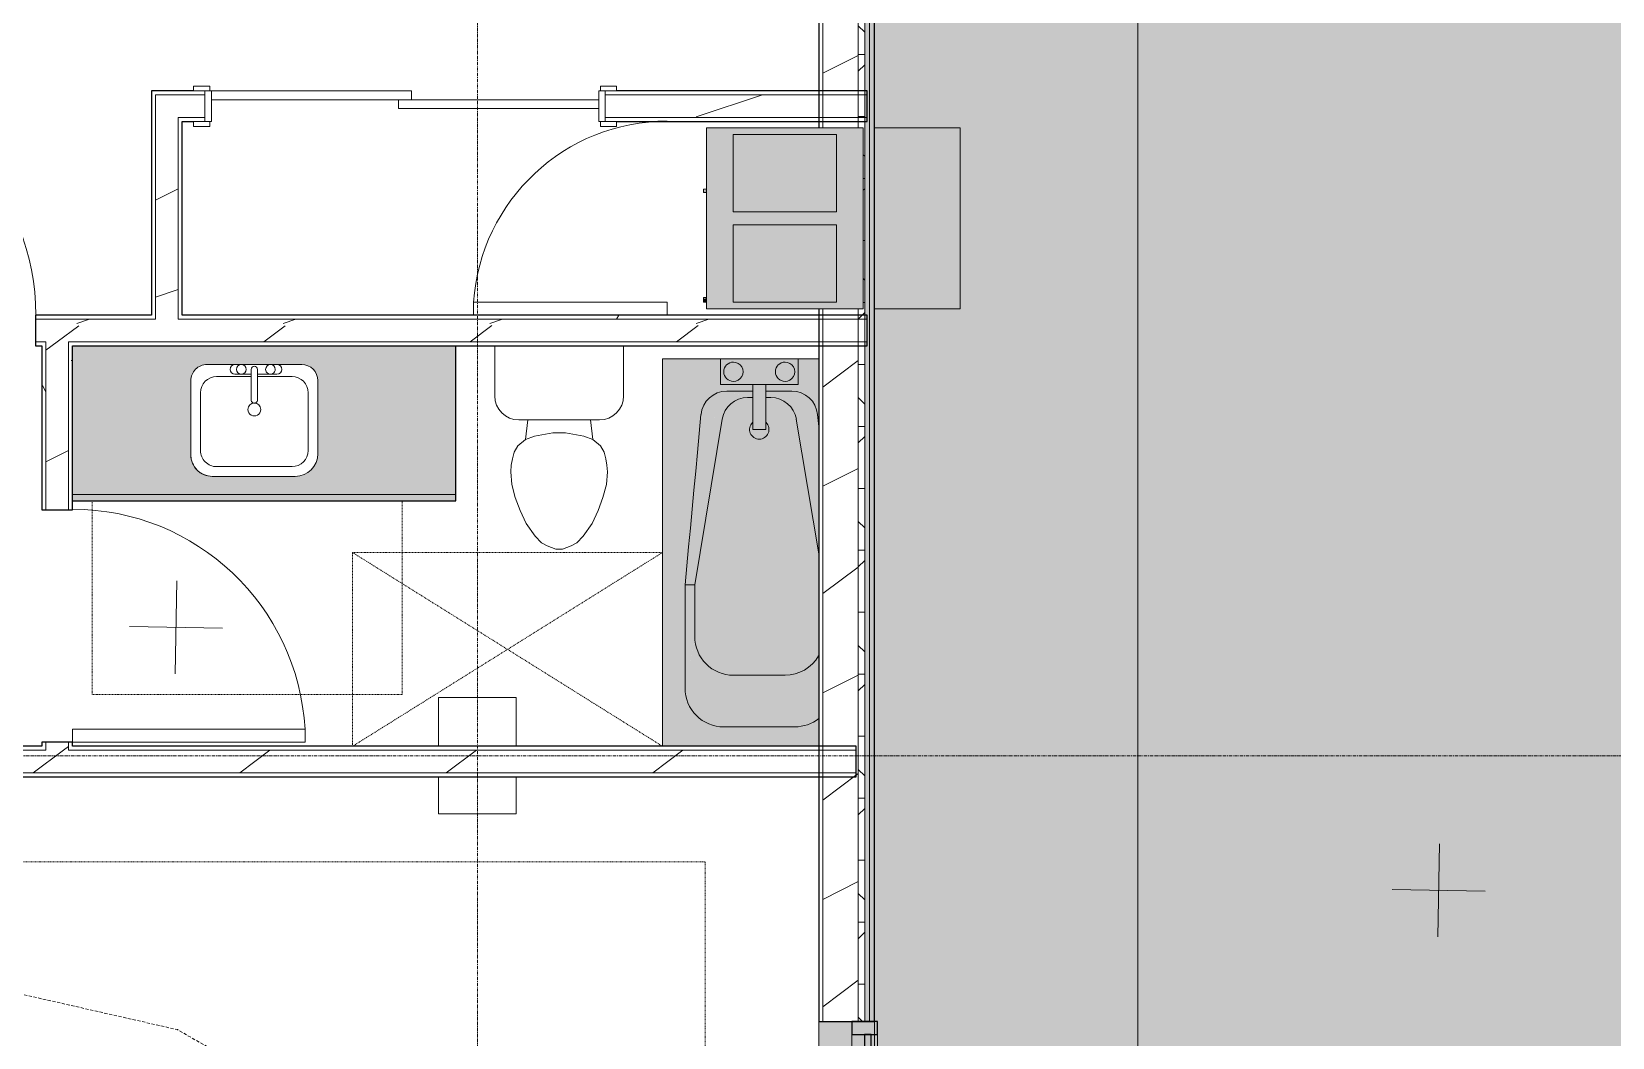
# Model space of a CAD drawing. Header units: inches. Extents: x -10205 to 13964, y -460 to 30702.
# Drawn here: x -2233.3 to -1988.4, y 10509 to 10664.7 of the extents above; entities that cross this region are included whole.
import ezdxf

# ---------------------------------------------------------------- set-up
doc = ezdxf.new("R2010")
doc.units = ezdxf.units.IN
doc.header["$MEASUREMENT"] = 0
for name, pattern in [('Dash 1_16_', [0.125, 0.0625, -0.0625]), ('Grid Line 1_2_', [0.875, 0.5, -0.125, 0.125, -0.125]), ('Hidden 1_8_', [0.1875, 0.125, -0.0625]), ('IMPORT-DASHED _2_', [0.75, 0.5, -0.25])]:
    doc.linetypes.add(name, pattern=pattern)
for name, color, linetype, lineweight in [('0-1', 7, 'Continuous', 5), ('0-4', 7, 'Continuous', 9), ('00base_6150001_dwg', 147, 'Continuous', 13), ('4', 147, 'Continuous', 13), ('A-DETL-HDLN-1', 7, 'Hidden 1_8_', 9), ('A-DOOR-3', 7, 'Continuous', 9), ('A-DOOR-4', 250, 'Continuous', 13), ('A-DOOR-FRAM-2', 250, 'Continuous', 13), ('A-FLOR-5', 192, 'Continuous', 5), ('A-GENM', 5, 'Continuous', 9), ('A-GENM-10', 5, 'Continuous', 25), ('A-WALL', 113, 'Continuous', 9), ('A-WALL-5', 130, 'Continuous', 25), ('A-WALL-6', 7, 'Continuous', 9), ('A-WALL-7', 113, 'Continuous', 5), ('A-WALL-8', 113, 'Continuous', 25), ('A-WALL-PATT-3', 7, 'Continuous', 9), ('A-WALL-PATT-4', 8, 'Continuous', 9), ('A-WALL-PATT-5', 111, 'Continuous', 9), ('E_TOPO_DTM_Contours_Major', 147, 'IMPORT-DASHED _2_', 13), ('I-FURN-3', 7, 'Continuous', 9), ('I-FURN-HDLN-2', 254, 'Dash 1_16_', 9), ('M-EQPM-1', 8, 'Continuous', 9), ('M-EQPM-2', 7, 'Continuous', 9), ('P-SANR-FIXT-5', 7, 'Continuous', 9), ('P-SANR-FIXT-6', 254, 'Continuous', 9), ('PROP BUILD 1ST FLOOR-1', 147, 'Continuous', 13), ('PROP BUILD 2ND _ 3RD FLOORS-1', 147, 'Continuous', 13), ('Q-CASE-2', 254, 'Continuous', 9), ('Q-CASE-5', 130, 'Continuous', 25), ('Q-CASE-6', 7, 'Continuous', 9), ('S-COLS', 52, 'Continuous', 9), ('S-GRID-1', 1, 'Grid Line 1_2_', 9)]:
    doc.layers.add(name, color=color, linetype=linetype, lineweight=lineweight)
pattern_1 = [(216.87, (12.795, 31.987), (95.9612857, 63.9749714), [15.994, -143.942]), (206.565, (31.987, 22.391), (-31.986981, -31.986924), [35.763, -35.763]), (198.435, (31.987, 6.397), (-63.974746, -31.987128), [20.231, -80.922])]
pattern_2 = [(0, (0, 0), (61.44, 15.36), [2.534, -43.546, 2.534, -43.546, -245.76]), (0, (0, 0), (61.44, 15.36), [-92.16, 2.534, -89.626, 2.534, -43.546, -107.52]), (0, (0, 0), (61.44, 15.36), [-230.4, 2.534, -28.186, 2.534, -74.266]), (120, (23.04, 7.68), (-44.02215, 45.5286), [2.534, -43.546, 2.534, -43.546, -245.76]), (120, (23.04, 7.68), (-44.02215, 45.5286), [-92.16, 2.534, -89.626, 2.534, -43.546, -107.52]), (120, (23.04, 7.68), (-44.02215, 45.5286), [-230.4, 2.534, -28.186, 2.534, -74.266]), (240, (30.72, 38.4), (-17.41785, -60.8886), [2.534, -43.546, 2.534, -43.546, -245.76]), (240, (30.72, 38.4), (-17.41785, -60.8886), [-92.16, 2.534, -89.626, 2.534, -43.546, -107.52]), (240, (30.72, 38.4), (-17.41785, -60.8886), [-230.4, 2.534, -28.186, 2.534, -74.266])]

# ---------------------------------------------------------------- blocks, each defined once
blk = doc.blocks.new('Single-Flush - 36_ x 84_-1372824-SITE PLAN - CAD FILE')
at = {"layer": 'A-DOOR-3'}
blk.add_arc((18, -2.38), 36.07, 180, 266.8211, dxfattribs=at)
at = {"layer": 'A-DOOR-4'}
for p, q in [((16, -2.38), (16, -38.39)), ((18, -2.38), (16, -2.38)), ((18, -2.38), (18, -38.39)), ((18, -38.39), (16, -38.39))]:
    blk.add_line(p, q, dxfattribs=at)
blk = doc.blocks.new('Bed-Standard - King 78_ x 80_-1379907-SITE PLAN - CAD FILE')
at = {"layer": 'I-FURN-3'}
for p, q in [((-28.31, 41.8), (49.69, 41.8)), ((-28.31, -38.2), (-28.31, 41.8)), ((49.69, 41.8), (49.69, -38.2)), ((49.69, -24.2), (-28.31, -17.63)), ((-25.31, -24.2), (46.69, -24.2)), ((-25.31, -36.2), (-25.31, -24.2)), ((46.69, -36.2), (46.69, -24.2)), ((-25.31, -36.2), (46.69, -36.2)), ((49.69, -38.2), (-28.31, -38.2))]:
    blk.add_line(p, q, dxfattribs=at)
at = {"layer": 'I-FURN-HDLN-2'}
for p, q in [((-64.31, 77.8), (73.69, 77.8)), ((-64.31, 51.92), (-64.31, 77.8)), ((73.69, 77.8), (73.69, -38.2)), ((-64.31, -31.52), (-64.31, 3.48))]:
    blk.add_line(p, q, dxfattribs=at)
blk = doc.blocks.new('FOLDING_SLIDING CLOSET - 60_ x 80_-1372877-SITE PLAN - CAD FILE')
at = {"layer": 'A-DOOR-3'}
for p, q in [((-30.25, 3), (-32.75, 3)), ((-32.75, 3), (-32.75, 2.25)), ((-30.25, 2.25), (-30.25, 3)), ((32.75, 3), (30.25, 3)), ((30.25, 3), (30.25, 2.25)), ((32.75, 2.25), (32.75, 3)), ((-32.75, 2.25), (-30.25, 2.25)), ((30.25, 2.25), (32.75, 2.25)), ((-30.25, -2.5), (-32.75, -2.5)), ((-32.75, -2.5), (-32.75, -3.25)), ((-32.75, -3.25), (-30.25, -3.25)), ((-30.25, -3.25), (-30.25, -2.5)), ((32.75, -2.5), (30.25, -2.5)), ((30.25, -2.5), (30.25, -3.25)), ((30.25, -3.25), (32.75, -3.25)), ((32.75, -3.25), (32.75, -2.5))]:
    blk.add_line(p, q, dxfattribs=at)
at = {"layer": 'A-DOOR-4'}
for p, q in [((1, 2.25), (-30, 2.25)), ((-30, 2.25), (-30, 0.87)), ((-30, 0.87), (1, 0.87)), ((30, 0.87), (-1, 0.87)), ((-1, 0.87), (-1, -0.5)), ((1, 0.87), (1, 2.25)), ((30, -0.5), (30, 0.87)), ((-1, -0.5), (30, -0.5))]:
    blk.add_line(p, q, dxfattribs=at)
at = {"layer": 'A-DOOR-FRAM-2'}
for p, q in [((-30, 2.25), (-31, 2.25)), ((-31, 2.25), (-31, -2.5)), ((-30, -2.5), (-30, 2.25)), ((30, 2.25), (30, -2.5)), ((31, 2.25), (30, 2.25)), ((31, -2.5), (31, 2.25)), ((-31, -2.5), (-30, -2.5)), ((30, -2.5), (31, -2.5))]:
    blk.add_line(p, q, dxfattribs=at)
blk = doc.blocks.new('M_Sink Vanity-Square - 500 x 440mm-1372835-SITE PLAN - CAD FILE')
at = {"layer": 'P-SANR-FIXT-5'}
for p, q in [((-5.72, 10.23), (7.14, 10.23)), ((-5.72, 10.23), (7.14, 10.23)), ((-5.22, 8.73), (6.46, 8.73)), ((-9.22, -4.59), (-9.22, 6.73)), ((-9.22, -4.59), (-9.22, 6.73)), ((-7.72, -2.72), (-7.72, 6.23)), ((8.96, 6.23), (8.96, -2.72)), ((10.46, 6.91), (10.46, -4.59)), ((10.46, 6.91), (10.46, -4.59)), ((0.12, -6.33), (0.12, -1.59)), ((1.12, -6.33), (1.12, -1.59)), ((7.96, -7.09), (-6.72, -7.09)), ((7.96, -7.09), (-6.72, -7.09)), ((0.12, -5.22), (-5.22, -5.22)), ((-2.88, -5.59), (0.12, -5.59)), ((3.62, -7.09), (-2.88, -7.09)), ((6.46, -5.22), (1.12, -5.22)), ((1.12, -5.59), (3.62, -5.59))]:
    blk.add_line(p, q, dxfattribs=at)
for centre, radius, start, end in [((-5.72, 6.73), 3.5, 90, 180), ((-5.72, 6.73), 3.5, 90, 180), ((7.14, 6.91), 3.32, 0, 90), ((7.14, 6.91), 3.32, 360, 90), ((-5.22, 6.23), 2.5, 90, 180), ((6.46, 6.23), 2.5, 360, 90), ((0.62, -0.13), 1, 360, 180), ((0.62, -0.13), 1, 180, 0), ((0.62, -1.59), 0.5, 360, 180), ((-6.72, -4.59), 2.5, 180, 270), ((-6.72, -4.59), 2.5, 180, 270), ((-5.22, -2.72), 2.5, 180, 270), ((6.46, -2.72), 2.5, 270, 360), ((7.96, -4.59), 2.5, 270, 0), ((7.96, -4.59), 2.5, 270, 0), ((-2.88, -6.34), 0.75, 90, 270), ((-1.88, -6.34), 0.75, 360, 180), ((-1.88, -6.34), 0.75, 180, 0), ((0.62, -6.33), 0.5, 180, 0), ((2.62, -6.34), 0.75, 0, 180), ((2.62, -6.34), 0.75, 180, 0), ((3.62, -6.34), 0.75, 270, 90)]:
    blk.add_arc(centre, radius, start, end, dxfattribs=at)
blk = doc.blocks.new('Toilet-Domestic-3D - Toilet-Domestic-3D-1352612-SITE PLAN - CAD FILE')
at = {"layer": 'P-SANR-FIXT-5'}
for p, q in [((-9.98, 11.75), (-9.98, 19.48)), ((9.98, 19.48), (9.98, 11.75)), ((6.25, 8.02), (-6.25, 8.02)), ((-4.86, 8.02), (-5.21, 5)), ((4.86, 8.02), (5.21, 5)), ((-5.21, 5), (-6.4, 4)), ((-3.84, 5.5), (-5.21, 5)), ((-1, 6), (-3.84, 5.5)), ((1, 6), (-1, 6)), ((3.84, 5.5), (1, 6)), ((5.21, 5), (3.84, 5.5)), ((6.4, 4), (5.21, 5)), ((-6.97, 3), (-7.24, 2)), ((-6.4, 4), (-6.97, 3)), ((6.97, 3), (6.4, 4)), ((7.24, 2), (6.97, 3)), ((-7.41, 1), (-7.5, 0)), ((-7.24, 2), (-7.41, 1)), ((7.41, 1), (7.24, 2)), ((7.5, 0), (7.41, 1)), ((-7.5, 0), (-7.33, -1.99)), ((-7.33, -1.99), (-6.79, -4)), ((6.79, -4), (7.33, -1.99)), ((7.33, -1.99), (7.5, 0)), ((-6.79, -4), (-6.06, -6)), ((6.06, -6), (6.79, -4)), ((-6.06, -6), (-5.13, -8)), ((5.13, -8), (6.06, -6)), ((-5.13, -8), (-3.74, -10)), ((3.74, -10), (5.13, -8)), ((-3.74, -10), (-2.74, -11)), ((-2.74, -11), (-1.87, -11.5)), ((-1.87, -11.5), (-0.5, -12)), ((-0.5, -12), (0.5, -12)), ((0.5, -12), (1.87, -11.5)), ((1.87, -11.5), (2.74, -11)), ((2.74, -11), (3.74, -10))]:
    blk.add_line(p, q, dxfattribs=at)
for centre, start, end in [((-6.25, 11.75), 180, 270), ((6.25, 11.75), 270, 360)]:
    blk.add_arc(centre, 3.73, start, end, dxfattribs=at)
blk = doc.blocks.new('OD_CW_Base Cabinet - OD_CW_Base Cabinet-1372836-SITE PLAN - CAD FILE')
at = {"layer": 'Q-CASE-2'}
h = blk.add_hatch(color=256, dxfattribs=at)
h.paths.add_polyline_path([(2.61, 1), (61.99, 1), (61.99, 24), (2.61, 24), (2.61, 3.8)], flags=0)
h.paths.add_polyline_path([(24.25, 3.8), (23.39, 3.92), (22.59, 4.25), (21.9, 4.77), (21.37, 5.46), (21.04, 6.26), (20.93, 7.12), (21.01, 19.27), (21.26, 19.88), (21.66, 20.39), (22.18, 20.79), (22.78, 21.04), (23.43, 21.13), (38.76, 21.04), (39.36, 20.79), (39.88, 20.39), (40.28, 19.88), (40.53, 19.27), (40.61, 18.63), (40.61, 7.3), (40.49, 6.4), (40.14, 5.55), (39.59, 4.83), (38.86, 4.27), (38.02, 3.92), (37.11, 3.8)], flags=0)
blk.add_hatch(color=256, dxfattribs=at).paths.add_polyline_path([(60.47, 0), (61.99, 0), (61.99, 1), (2.61, 1), (2.61, 0)], flags=0)
at = {"layer": 'Q-CASE-5'}
for p, q in [((61.99, 0), (61.99, 24)), ((2.61, 0), (61.99, 0))]:
    blk.add_line(p, q, dxfattribs=at)
at = {"layer": 'Q-CASE-6'}
for p, q in [((61.99, 24), (61.99, 1)), ((2.61, 1), (61.99, 1)), ((61.99, 1), (2.61, 1)), ((61.99, 0), (2.61, 0)), ((61.99, 1), (61.99, 0))]:
    blk.add_line(p, q, dxfattribs=at)
blk = doc.blocks.new('Bath Tub - Maestro - 60_x30_-V101-SITE PLAN - CAD FILE')
at = {"layer": 'P-SANR-FIXT-6'}
h = blk.add_hatch(color=256, dxfattribs=at)
h.paths.add_polyline_path([(60, 24.2), (55.66, 24.2), (56.3, 23.25), (56.8, 22.05), (57, 20.5), (57, 9.5), (56.91, 8.46), (56.64, 7.45), (56.2, 6.5), (55.6, 5.64), (54.86, 4.9), (54, 4.3), (53.05, 3.86), (52.04, 3.59), (51, 3.5), (35, 3.5), (7.98, 6.09), (7.36, 6.31), (6.79, 6.62), (6.27, 7.03), (5.83, 7.51), (5.48, 8.06), (5.21, 8.67), (5.05, 9.3), (5, 9.96), (5, 14), (4, 13.96), (4, 9), (0, 9), (0, 0), (60, 0), (60, 5)], flags=0)
h.paths.add_polyline_path([(10.47, 24.2), (0, 24.2), (0, 21), (4, 21), (4, 16), (5, 16), (5.06, 20.74), (5.21, 21.33), (5.48, 21.94), (5.83, 22.49), (6.27, 22.97), (6.79, 23.38), (7.36, 23.69), (7.98, 23.91), (9.35, 24.09)], flags=0)
for points in [[(9.35, 20.74), (8.63, 24.03), (7.98, 23.91), (7.35, 23.69), (6.74, 23.34), (6.27, 22.97), (5.72, 22.32), (5.48, 21.94), (5.21, 21.33), (5.05, 20.7), (5.05, 19.87), (6, 16.8), (6.24, 18.17), (6.98, 19.41), (8.2, 20.34), (9.22, 20.7)], [(49, 11), (49, 19), (48.8, 20.55), (48.16, 22.05), (47.03, 23.4), (45.99, 24.2), (30.18, 24.2), (9.22, 20.7), (8.03, 20.28), (6.82, 19.17), (6.24, 18.17), (6, 16.41), (6, 16), (10.94, 16), (10.94, 14), (6, 14), (6, 13.2), (6.24, 11.83), (6.98, 10.59), (8.03, 9.72), (9.35, 9.26), (35, 5), (43, 5), (44.55, 5.2), (46.03, 5.83), (47.28, 6.81), (48.2, 8), (48.8, 9.5), (48.9, 10.25)], [(30.18, 24.2), (10.47, 24.2), (8.63, 24.03), (9.35, 20.74), (29.32, 24.06)], [(57, 20.5), (56.8, 22.05), (56.2, 23.5), (55.66, 24.2), (46, 24.2), (47.24, 23.24), (48.2, 22), (48.8, 20.5), (49, 19), (56.8, 20.46)], [(57, 19), (57, 20.5), (49, 19), (49, 11), (57, 9.5), (57, 11)], [(10.94, 14), (10.94, 16), (4, 16), (4, 14), (9.35, 14)], [(9.35, 9.26), (8.03, 9.72), (6.95, 10.62), (6.24, 11.83), (6, 13.2), (5, 9.96), (5.05, 9.3), (5.24, 8.6), (5.72, 7.68), (5.87, 7.47), (6.33, 6.98), (6.79, 6.62), (7.36, 6.31), (8, 6.08), (8.63, 5.97), (9.22, 8.67)], [(57, 9.5), (49, 11), (48.8, 9.45), (48.12, 7.9), (47.24, 6.76), (46, 5.8), (44.55, 5.2), (43.07, 4.99), (51, 3.5), (52.04, 3.59), (53.05, 3.86), (54, 4.3), (54.95, 5), (55.72, 5.83), (56.34, 6.81), (56.76, 7.9), (56.93, 8.66)], [(35, 4.91), (35, 5), (9.35, 9.26), (8.63, 5.97), (35, 3.5), (35, 4.87)], [(51, 3.5), (43, 5), (35, 5), (35, 3.5), (49, 3.5)]]:
    blk.add_hatch(color=256, dxfattribs=at).paths.add_polyline_path(points, flags=0)
h = blk.add_hatch(color=256, dxfattribs=at)
h.paths.add_polyline_path([(4, 13.96), (4, 21), (0, 21), (0, 9), (4, 9), (4, 12.5)], flags=0)
h.paths.add_polyline_path([(3.5, 19), (3.33, 18.33), (3.3, 18.25), (3.02, 17.91), (2.75, 17.7), (2.39, 17.55), (2, 17.5), (1.61, 17.55), (1.25, 17.7), (0.94, 17.94), (0.7, 18.25), (0.55, 18.61), (0.5, 19), (0.55, 19.39), (0.7, 19.75), (0.94, 20.06), (1.25, 20.3), (1.61, 20.45), (2, 20.5), (2.39, 20.45), (2.75, 20.3), (3.06, 20.06), (3.3, 19.75), (3.45, 19.39)], flags=0)
h.paths.add_polyline_path([(3.5, 11), (3.45, 10.61), (3.3, 10.25), (3.06, 9.94), (2.75, 9.7), (2.39, 9.55), (2, 9.5), (1.61, 9.55), (1.25, 9.7), (0.94, 9.94), (0.7, 10.25), (0.55, 10.61), (0.5, 11), (0.55, 11.39), (0.7, 11.75), (0.94, 12.06), (1.25, 12.3), (1.61, 12.45), (2, 12.5), (2.39, 12.45), (2.75, 12.3), (3.06, 12.06), (3.33, 11.67), (3.45, 11.39)], flags=0)
h = blk.add_hatch(color=256, dxfattribs=at)
h.paths.add_polyline_path([(3.5, 11), (3.33, 11.67), (3.3, 11.75), (3.06, 12.06), (2.75, 12.3), (2.39, 12.45), (2, 12.5), (1.61, 12.45), (1.25, 12.3), (0.94, 12.06), (0.7, 11.75), (0.55, 11.39), (0.5, 11), (0.55, 10.61), (0.7, 10.25), (0.94, 9.94), (1.25, 9.7), (1.61, 9.55), (2, 9.5), (2.39, 9.55), (2.75, 9.7), (3.06, 9.94), (3.3, 10.25), (3.45, 10.61)], flags=0)
h.paths.add_polyline_path([(3.5, 19), (3.45, 19.39), (3.3, 19.75), (3.06, 20.06), (2.75, 20.3), (2.38, 20.45), (2, 20.5), (1.61, 20.45), (1.25, 20.3), (0.94, 20.06), (0.7, 19.75), (0.55, 19.39), (0.5, 19), (0.55, 18.61), (0.7, 18.25), (0.94, 17.94), (1.25, 17.7), (1.61, 17.55), (2, 17.5), (2.39, 17.55), (3.02, 17.91), (3.06, 17.94), (3.33, 18.33), (3.45, 18.61)], flags=0)
h = blk.add_hatch(color=256, dxfattribs=at)
h.paths.add_polyline_path([(6, 16.8), (5, 20.04), (5.05, 16), (6, 16), (6, 16.41)], flags=0)
h.paths.add_polyline_path([(6, 14), (5, 14), (5.05, 10.13), (6, 13.2)], flags=0)
at = {"layer": 'P-SANR-FIXT-5'}
for p, q in [((0, 24.2), (0, 21)), ((8.63, 24.03), (10.47, 24.2)), ((30.18, 24.2), (9.35, 20.74)), ((4, 21), (0, 21)), ((0, 21), (0, 9)), ((4, 16), (4, 21)), ((5, 16), (5, 20.04)), ((57, 20.5), (57, 9.5)), ((49, 11), (49, 19)), ((4, 14), (4, 16)), ((4, 16), (10.94, 16)), ((6, 16.8), (6, 16)), ((10.94, 14), (10.94, 16)), ((4, 9), (4, 14)), ((10.94, 14), (4, 14)), ((5, 9.96), (5, 14)), ((6, 14), (6, 13.2)), ((0, 9), (0, 0)), ((0, 9), (4, 9)), ((9.35, 9.26), (35, 5)), ((35, 3.5), (35, 5)), ((35, 5), (43, 5)), ((51, 3.5), (35, 3.5)), ((0, 0), (60, 0))]:
    blk.add_line(p, q, dxfattribs=at)
at = {"layer": 'P-SANR-FIXT-5', "flags": 128}
blk.add_lwpolyline([(35, 3.5), (32.07, 3.77), (29.14, 4.05), (26.21, 4.32), (23.28, 4.6), (20.35, 4.87), (17.42, 5.15), (14.49, 5.42), (11.56, 5.7), (8.63, 5.97)], dxfattribs=at)
at = {"layer": 'P-SANR-FIXT-5'}
for centre, radius, start, end in [((9, 20.04), 4, 95.3558, 180), ((43, 19), 6, 360, 60), ((51, 20.5), 6, 0, 38.4497), ((2, 19), 1.5, 360, 180), ((10, 16.8), 4, 99.4223, 180), ((2, 19), 1.5, 180, 360), ((10.94, 15), 1.5, 360, 135), ((10.94, 15), 1.5, 225, 360), ((2, 11), 1.5, 360, 180), ((10, 13.2), 4, 180, 260.5777), ((2, 11), 1.5, 180, 360), ((9, 9.96), 4, 180, 264.6442), ((43, 11), 6, 270, 0), ((51, 9.5), 6, 270, 360)]:
    blk.add_arc(centre, radius, start, end, dxfattribs=at)
blk = doc.blocks.new('Single-Flush - 36_ x 84_-1372839-SITE PLAN - CAD FILE')
at = {"layer": 'A-DOOR-3'}
blk.add_arc((18, 2.37), 36.07, 93.1789, 180, dxfattribs=at)
at = {"layer": 'A-DOOR-4'}
for p, q in [((16, 2.37), (16, 38.39)), ((18, 38.39), (16, 38.39)), ((18, 2.37), (18, 38.39)), ((18, 2.37), (16, 2.37))]:
    blk.add_line(p, q, dxfattribs=at)
blk = doc.blocks.new('HVAC_SPVU_AlliedAir_MGE4 - HVAC_SPVU_AlliedAir_MGE4-V124-SITE PLAN - CAD FILE')
at = {"layer": 'M-EQPM-1'}
for points in [[(-12.89, 12.13), (-12.36, 12.13), (-12.44, 12.63), (-12.89, 12.63)], [(4.19, 12.13), (4.31, 12.13), (4.25, 12.63), (4.19, 12.63)], [(-14, -27.12), (14, -27.12), (14, -13.85), (-14, -13.85), (-14, -23.4)]]:
    blk.add_hatch(color=256, dxfattribs=at).paths.add_polyline_path(points, flags=0)
h = blk.add_hatch(color=256, dxfattribs=at)
h.paths.add_polyline_path([(-14, 12.13), (-14, -12.12), (14, -12.12), (14, 12.13), (-13, 12.13)], flags=0)
h.paths.add_polyline_path([(-13, 2.56), (-13, 8), (-1, 8), (-1, -8), (-13, -8), (-13, -5.85)], flags=0)
h.paths.add_polyline_path([(1, -5.85), (1, 8), (13, 8), (13, -8), (1, -8), (1, -7.77)], flags=0)
h = blk.add_hatch(color=256, dxfattribs=at)
h.paths.add_polyline_path([(-13, -5.85), (-13, -8), (-1, -8), (-1, 8), (-13, 8), (-13, 2.56)], flags=0)
h.paths.add_polyline_path([(1, -8), (13, -8), (13, 8), (1, 8), (1, -7.77)], flags=0)
at = {"layer": 'M-EQPM-2'}
for p, q in [((-13, 12.63), (-13, 12.13)), ((-12.89, 12.63), (-13, 12.63)), ((-13, 12.63), (-12.25, 12.63)), ((-12.25, 12.63), (-12.36, 12.63)), ((-12.25, 12.13), (-12.25, 12.63)), ((4, 12.63), (4, 12.13)), ((4.19, 12.63), (4, 12.63)), ((4, 12.63), (4.5, 12.63)), ((4.5, 12.63), (4.31, 12.63)), ((4.5, 12.13), (4.5, 12.63)), ((-14, 12.13), (14, 12.13)), ((-14, 12.13), (-14, -12.12)), ((14, 12.13), (14, -12.12)), ((-1, 8), (-13, 8)), ((-13, 8), (-13, -8)), ((-1, -8), (-1, 8)), ((13, 8), (1, 8)), ((1, 8), (1, -8)), ((13, -8), (13, 8)), ((-13, -8), (-1, -8)), ((1, -8), (13, -8)), ((14, -12.12), (-14, -12.12)), ((-14, -13.85), (-14, -27.12)), ((14, -13.85), (14, -27.12)), ((14, -27.12), (-14, -27.12))]:
    blk.add_line(p, q, dxfattribs=at)
blk = doc.blocks.new('Single-Flush - 30_ x 80_-1421383-SITE PLAN - CAD FILE')
at = {"layer": 'A-DOOR-3'}
blk.add_arc((15, -2.375), 30.067, 180, 266.18593, dxfattribs=at)
at = {"layer": 'A-DOOR-4'}
for p, q in [((13, -2.375), (13, -32.375)), ((15, -2.375), (13, -2.375)), ((15, -2.375), (15, -32.375)), ((15, -32.375), (13, -32.375))]:
    blk.add_line(p, q, dxfattribs=at)
blk = doc.blocks.new('1750 Ox - Unit Layouts_rvt-1-SITE PLAN - CAD FILE')
at = {"layer": 'A-WALL-PATT-3'}
h = blk.add_hatch(dxfattribs=at)
h.set_pattern_fill('FP_2', color=256, style=0, pattern_type=2)
h.set_pattern_definition(pattern_2)
h.paths.add_polyline_path([(-2214.68, 10620.18), (-2214.06, 10620.18), (-2214.06, 10620.8), (-2232.68, 10620.8), (-2232.68, 10620.18), (-2214.7, 10620.18)], flags=0)
h.paths.add_polyline_path([(-2111.35, 10620.18), (-2111.35, 10620.8), (-2210.56, 10620.8), (-2210.56, 10620.18), (-2119.13, 10620.18)], flags=0)
h.paths.add_polyline_path([(-2272.93, 10620.18), (-2268.68, 10620.18), (-2268.68, 10620.8), (-2272.93, 10620.8)], flags=0)
h = blk.add_hatch(dxfattribs=at)
h.set_pattern_fill('FP_2', color=256, style=0, pattern_type=2)
h.set_pattern_definition(pattern_2)
h.paths.add_polyline_path([(-2231.05, 10554.05), (-2231.05, 10554.68), (-2231.67, 10554.68), (-2231.67, 10554.05)], flags=0)
h.paths.add_polyline_path([(-2231.05, 10590.68), (-2231.05, 10616.05), (-2231.67, 10616.05), (-2231.67, 10590.68)], flags=0)
h = blk.add_hatch(dxfattribs=at)
h.set_pattern_fill('FP_2', color=256, style=0, pattern_type=2)
h.set_pattern_definition(pattern_2)
h.paths.add_polyline_path([(-2226.92, 10554.05), (-2226.92, 10554.68), (-2227.55, 10554.68), (-2227.55, 10554.05)], flags=0)
h.paths.add_polyline_path([(-2226.92, 10590.68), (-2226.92, 10616.05), (-2227.55, 10616.05), (-2227.55, 10590.68)], flags=0)
h = blk.add_hatch(dxfattribs=at)
h.set_pattern_fill('FP_2', color=256, style=0, pattern_type=2)
h.set_pattern_definition(pattern_2)
h.paths.add_polyline_path([(-2152.92, 10553.43), (-2111.35, 10553.46), (-2111.35, 10554.05), (-2227.55, 10554.05), (-2227.55, 10553.43), (-2171.06, 10553.43)], flags=0)
h.paths.add_polyline_path([(-2368.3, 10553.43), (-2357.3, 10553.43), (-2357.3, 10554.05), (-2368.3, 10554.05)], flags=0)
h.paths.add_polyline_path([(-2293.91, 10553.43), (-2293.91, 10554.05), (-2307.3, 10554.05), (-2307.3, 10553.43), (-2296.3, 10553.43)], flags=0)
h.paths.add_polyline_path([(-2257.91, 10553.43), (-2231.05, 10553.43), (-2231.05, 10554.05), (-2257.91, 10554.05)], flags=0)
h = blk.add_hatch(dxfattribs=at)
h.set_pattern_fill('FP_2', color=256, style=0, pattern_type=2)
h.set_pattern_definition(pattern_2)
h.paths.add_polyline_path([(-2357.3, 10549.3), (-2357.3, 10549.93), (-2364.17, 10549.93), (-2364.17, 10549.3), (-2359.05, 10549.3)], flags=0)
h.paths.add_polyline_path([(-2295.67, 10549.3), (-2293.91, 10549.3), (-2293.91, 10549.93), (-2296.3, 10549.93), (-2296.3, 10549.3)], flags=0)
h.paths.add_polyline_path([(-2307.3, 10549.3), (-2299.8, 10549.3), (-2299.8, 10549.93), (-2307.3, 10549.93)], flags=0)
h.paths.add_polyline_path([(-2230.92, 10549.3), (-2111.35, 10549.3), (-2111.35, 10549.93), (-2257.91, 10549.93), (-2257.91, 10549.3), (-2233.86, 10549.3)], flags=0)
at = {"layer": 'A-WALL-PATT-4'}
h = blk.add_hatch(dxfattribs=at)
h.set_pattern_fill('FP_4', color=256, style=0, pattern_type=2)
h.set_pattern_definition(pattern_1)
h.paths.add_polyline_path([(-2128.7, 10651.43), (-2110.72, 10651.43), (-2110.72, 10654.93), (-2144.42, 10654.93), (-2144.42, 10651.43)], flags=0)
h.paths.add_polyline_path([(-2210.56, 10651.43), (-2206.42, 10651.43), (-2206.42, 10654.93), (-2214.06, 10654.93), (-2214.06, 10651.43)], flags=0)
h = blk.add_hatch(dxfattribs=at)
h.set_pattern_fill('FP_4', color=256, style=0, pattern_type=2)
h.set_pattern_definition(pattern_1)
h.paths.add_polyline_path([(-2214.06, 10620.18), (-2210.56, 10620.18), (-2210.56, 10651.43), (-2214.06, 10651.43), (-2214.06, 10620.8)], flags=0)
h = blk.add_hatch(dxfattribs=at)
h.set_pattern_fill('FP_4', color=256, style=0, pattern_type=2)
h.set_pattern_definition(pattern_1)
h.paths.add_polyline_path([(-2105.22, 10616.68), (-2103.82, 10616.68), (-2103.82, 10620.18), (-2105.22, 10620.18), (-2105.22, 10616.72)], flags=0)
h.paths.add_polyline_path([(-2272.31, 10616.68), (-2268.68, 10616.68), (-2268.68, 10620.18), (-2276.43, 10620.18), (-2276.43, 10616.68), (-2272.93, 10616.68)], flags=0)
h.paths.add_polyline_path([(-2232.68, 10616.68), (-2110.72, 10616.68), (-2110.72, 10620.18), (-2232.68, 10620.18)], flags=0)
h = blk.add_hatch(dxfattribs=at)
h.set_pattern_fill('FP_4', color=256, style=0, pattern_type=2)
h.set_pattern_definition(pattern_1)
h.paths.add_polyline_path([(-2230.92, 10553.43), (-2227.55, 10553.43), (-2227.55, 10554.68), (-2231.05, 10554.68), (-2231.05, 10553.43)], flags=0)
h.paths.add_polyline_path([(-2228.8, 10590.68), (-2227.55, 10590.68), (-2227.55, 10616.68), (-2231.05, 10616.68), (-2231.05, 10590.68)], flags=0)
h = blk.add_hatch(dxfattribs=at)
h.set_pattern_fill('FP_4', color=256, style=0, pattern_type=2)
h.set_pattern_definition(pattern_1)
h.paths.add_polyline_path([(-2364.17, 10549.93), (-2357.3, 10549.93), (-2357.3, 10553.43), (-2364.8, 10553.43), (-2364.8, 10549.93)], flags=0)
h.paths.add_polyline_path([(-2171.06, 10549.93), (-2110.72, 10549.93), (-2110.72, 10553.43), (-2257.91, 10553.43), (-2257.91, 10549.93), (-2230.92, 10549.93)], flags=0)
h.paths.add_polyline_path([(-2293.91, 10549.93), (-2293.91, 10553.43), (-2307.3, 10553.43), (-2307.3, 10549.93), (-2296.3, 10549.93)], flags=0)
at = {"layer": 'A-DETL-HDLN-1'}
for p, q in [((-2223.89, 10562.05), (-2223.89, 10592.05)), ((-2175.89, 10592.05), (-2175.89, 10562.05)), ((-2183.55, 10584.05), (-2135.55, 10584.05)), ((-2183.55, 10554.05), (-2183.55, 10584.05)), ((-2183.55, 10584.05), (-2135.55, 10554.05)), ((-2135.55, 10584.05), (-2183.55, 10554.05)), ((-2175.89, 10562.05), (-2223.89, 10562.05))]:
    blk.add_line(p, q, dxfattribs=at)
at = {"layer": 'A-WALL-5'}
for p, q in [((-2208.17, 10655.55), (-2214.68, 10655.55)), ((-2214.68, 10655.55), (-2214.68, 10654.93)), ((-2214.68, 10654.93), (-2214.68, 10650.8)), ((-2103.82, 10655.55), (-2142.67, 10655.55)), ((-2103.82, 10650.8), (-2103.82, 10655.55)), ((-2214.68, 10650.8), (-2214.68, 10620.8)), ((-2209.93, 10650.8), (-2208.17, 10650.8)), ((-2209.93, 10620.8), (-2209.93, 10650.8)), ((-2142.67, 10650.8), (-2103.82, 10650.8)), ((-2214.68, 10620.8), (-2232.68, 10620.8)), ((-2232.68, 10620.8), (-2232.68, 10616.05)), ((-2103.82, 10620.8), (-2209.93, 10620.8)), ((-2103.82, 10616.05), (-2103.82, 10620.8)), ((-2232.68, 10616.05), (-2231.67, 10616.05)), ((-2231.67, 10616.05), (-2231.67, 10590.68)), ((-2226.92, 10590.68), (-2226.92, 10616.05)), ((-2226.92, 10616.05), (-2103.82, 10616.05)), ((-2231.67, 10590.68), (-2226.92, 10590.68)), ((-2231.67, 10554.05), (-2257.91, 10554.05)), ((-2226.92, 10554.68), (-2231.67, 10554.68)), ((-2231.67, 10554.68), (-2231.67, 10554.05)), ((-2226.92, 10554.05), (-2226.92, 10554.68)), ((-2105.55, 10554.05), (-2226.92, 10554.05)), ((-2105.55, 10549.3), (-2105.55, 10554.05)), ((-2257.91, 10549.3), (-2105.55, 10549.3))]:
    blk.add_line(p, q, dxfattribs=at)
at = {"layer": 'A-WALL-6'}
for p, q in [((-2214.06, 10654.93), (-2206.42, 10654.93)), ((-2214.06, 10651.43), (-2214.06, 10654.93)), ((-2144.42, 10654.93), (-2103.82, 10654.93)), ((-2214.06, 10650.8), (-2214.06, 10651.43)), ((-2214.06, 10620.8), (-2214.06, 10650.8)), ((-2210.56, 10651.43), (-2206.42, 10651.43)), ((-2210.56, 10650.8), (-2210.56, 10651.43)), ((-2210.56, 10620.8), (-2210.56, 10650.8)), ((-2144.42, 10651.43), (-2103.82, 10651.43)), ((-2232.68, 10620.18), (-2214.06, 10620.18)), ((-2214.06, 10620.18), (-2214.06, 10620.8)), ((-2210.56, 10620.18), (-2210.56, 10620.8)), ((-2210.56, 10620.18), (-2103.82, 10620.18)), ((-2232.68, 10616.68), (-2231.05, 10616.68)), ((-2231.05, 10616.05), (-2231.05, 10616.68)), ((-2231.05, 10616.05), (-2231.05, 10616.68)), ((-2231.05, 10616.05), (-2231.05, 10590.68)), ((-2227.55, 10616.05), (-2227.55, 10616.68)), ((-2227.55, 10616.68), (-2227.55, 10616.05)), ((-2227.55, 10616.68), (-2103.82, 10616.68)), ((-2227.55, 10616.05), (-2227.55, 10590.68)), ((-2231.05, 10554.68), (-2231.05, 10554.05)), ((-2231.05, 10554.05), (-2231.05, 10553.43)), ((-2227.55, 10554.68), (-2227.55, 10554.05)), ((-2227.55, 10554.05), (-2227.55, 10553.43)), ((-2231.05, 10553.43), (-2257.91, 10553.43)), ((-2105.55, 10553.43), (-2227.55, 10553.43)), ((-2105.55, 10549.93), (-2257.91, 10549.93))]:
    blk.add_line(p, q, dxfattribs=at)
at = {"layer": '0-4'}
for name, p, rotation in [('Single-Flush - 36_ x 84_-1372824-SITE PLAN - CAD FILE', (-2250.68, 10618.43), 180), ('Single-Flush - 30_ x 80_-1421383-SITE PLAN - CAD FILE', (-2132.42, 10635.8), 270.0000000000004), ('HVAC_SPVU_AlliedAir_MGE4 - HVAC_SPVU_AlliedAir_MGE4-V124-SITE PLAN - CAD FILE', (-2116.57, 10635.8), 90.00000000000529), ('M_Sink Vanity-Square - 500 x 440mm-1372835-SITE PLAN - CAD FILE', (-2198.15, 10606.08), 180), ('Bath Tub - Maestro - 60_x30_-V101-SITE PLAN - CAD FILE', (-2135.55, 10614.05), 270.0000000000058), ('Single-Flush - 36_ x 84_-1372839-SITE PLAN - CAD FILE', (-2229.3, 10572.68), 269.9999999999976)]:
    blk.add_blockref(name, p, dxfattribs=dict(at, rotation=rotation))
for name, p in [('FOLDING_SLIDING CLOSET - 60_ x 80_-1372877-SITE PLAN - CAD FILE', (-2175.42, 10653.3)), ('OD_CW_Base Cabinet - OD_CW_Base Cabinet-1372836-SITE PLAN - CAD FILE', (-2229.54, 10592.05)), ('Toilet-Domestic-3D - Toilet-Domestic-3D-1352612-SITE PLAN - CAD FILE', (-2151.55, 10596.57)), ('Bed-Standard - King 78_ x 80_-1379907-SITE PLAN - CAD FILE', (-2202.61, 10458.37))]:
    blk.add_blockref(name, p, dxfattribs=at)
blk = doc.blocks.new('Concrete-Rectangular-Column - ONE-V6-SITE PLAN - CAD FILE')
at = {"layer": 'S-COLS'}
for p, q in [((-6, 9), (6, 9)), ((-6, 1.46), (-6, 9)), ((6, 9), (6, 1.46)), ((-6, -9), (-6, -3.29)), ((6, -3.29), (6, -9)), ((6, -9), (-6, -9))]:
    blk.add_line(p, q, dxfattribs=at)
blk = doc.blocks.new('_THE_ WINDOW _ DOOR - Window - 1st Floor-1770675-SITE PLAN - CAD FILE')
at = {"layer": 'A-GENM'}
h = blk.add_hatch(color=256, dxfattribs=at)
h.paths.add_polyline_path([(17.0125, 0.8125), (19.0125, 0.8125), (19.0125, 4.8125), (17.0125, 4.8125), (17.0125, 1.8125)], flags=0)
h.paths.add_polyline_path([(-17.0125, 0.8125), (-17.0125, 4.8125), (-19.0125, 4.8125), (-19.0125, 0.8125)], flags=0)
h = blk.add_hatch(color=256, dxfattribs=at)
h.paths.add_polyline_path([(17.0125, 0.8125), (17.0125, 2.8125), (-17.0125, 2.8125), (-17.0125, 0.8125)], flags=0)
h.paths.add_polyline_path([(-17.0125, 3.8125), (17.0125, 3.8125), (17.0125, 4.8125), (-17.0125, 4.8125), (-17.0125, 4.3125)], flags=0)
blk.add_hatch(color=256, dxfattribs=at).paths.add_polyline_path([(17.0125, 2.8125), (17.0125, 3.8125), (-17.0125, 3.8125), (-17.0125, 2.8125)], flags=0)
for p, q in [((-17.0125, 4.8125), (17.0125, 4.8125)), ((17.0125, 0.8125), (-17.0125, 0.8125))]:
    blk.add_line(p, q, dxfattribs=at)
at = {"layer": 'A-GENM-10'}
for p, q in [((-17.0125, 4.8125), (-19.0125, 4.8125)), ((-19.0125, 4.8125), (-19.0125, 0.8125)), ((-17.0125, 0.8125), (-17.0125, 4.8125)), ((17.0125, 3.8125), (-17.0125, 3.8125)), ((-17.0125, 3.8125), (-17.0125, 2.8125)), ((-17.0125, 2.8125), (17.0125, 2.8125)), ((19.0125, 4.8125), (17.0125, 4.8125)), ((17.0125, 4.8125), (17.0125, 0.8125)), ((17.0125, 2.8125), (17.0125, 3.8125)), ((19.0125, 0.8125), (19.0125, 4.8125)), ((-19.0125, 0.8125), (-17.0125, 0.8125)), ((17.0125, 0.8125), (19.0125, 0.8125))]:
    blk.add_line(p, q, dxfattribs=at)
blk = doc.blocks.new('00base_6150001_dwg-1748108-SITE PLAN - CAD FILE')
at = {"layer": '4'}
for p, q in [((4039189.59, 3367943.17), (4039189.59, 3367957.57)), ((4039182.39, 3367950.37), (4039196.79, 3367950.37)), ((4039152.14, 3367746.92), (4039152.14, 3367761.32)), ((4039144.94, 3367754.12), (4039159.34, 3367754.12))]:
    blk.add_line(p, q, dxfattribs=at)
at = {"layer": 'E_TOPO_DTM_Contours_Major', "flags": 128}
blk.add_lwpolyline([(4039185.28, 3366385.9), (4039236.96, 3366428.01), (4039310.9, 3366558.93), (4039395.43, 3366736.38), (4039442.19, 3366832.2), (4039446.28, 3366891.47), (4039444.71, 3366908.7), (4039428.99, 3366916.17), (4039182.95, 3366943.65), (4039155.72, 3366951.08), (4039134.81, 3367123.57), (4039114.98, 3367345.37), (4039112.59, 3367404.33), (4039093.58, 3367523.69), (4039147.89, 3367622.22), (4039070.35, 3367588.6), (4039029.82, 3367668.24), (4039028.05, 3367674.28), (4039029.81, 3367678.89), (4039046.46, 3367729.76), (4039040.27, 3367752.22), (4039030.03, 3367767.88), (4038907.01, 3367865.98), (4039075.96, 3367854.79), (4039101.84, 3367902.83), (4039127.31, 3367949.13), (4039159.64, 3368102.96), (4039186.14, 3368165.4), (4039194.32, 3368228.49), (4039195.79, 3368377.64), (4039196.92, 3368445.63), (4039161.87, 3368522.98), (4039105.56, 3368787.9), (4039092.14, 3368843.69), (4039079.32, 3368875.69), (4039075.05, 3369163.69), (4039051.83, 3369177.47), (4038970.02, 3369207.83), (4038847.44, 3369132.69), (4038832.35, 3369047.15), (4038775.22, 3368938.71), (4038765.94, 3368818.54), (4038732.53, 3368753.8), (4038577.16, 3368486.65), (4038551.79, 3368421.54), (4038549.6, 3368090.19), (4038564.15, 3368078.9), (4038767.6, 3367912.31), (4038600.28, 3367799), (4038536.12, 3367569.15), (4038525.66, 3367547.47), (4038505.55, 3367502.59), (4038473.23, 3367300.54), (4038496.22, 3367175.66), (4038516.6, 3367146.82), (4038631.34, 3366953.1), (4038678.42, 3366918.73), (4038688.37, 3366908.91), (4038766.13, 3366864.55), (4038850.28, 3366866.48), (4038941.27, 3366785.99), (4039043.47, 3366735.87), (4039092.59, 3366522.06), (4039110.92, 3366424.81)], close=True, dxfattribs=at)
at = {"layer": 'PROP BUILD 1ST FLOOR-1', "flags": 128}
blk.add_lwpolyline([(4039896.21, 3367849.03), (4040707.4, 3367862.52), (4040678.6, 3369595.18), (4039121.46, 3369569.29), (4038929.49, 3369566.1), (4038600.38, 3369560.63), (4038629.11, 3367832.87), (4039440.39, 3367846.35), (4039418.73, 3369149.37), (4039874.47, 3369156.95)], close=True, dxfattribs=at)
at = {"layer": 'PROP BUILD 2ND _ 3RD FLOORS-1', "flags": 128}
blk.add_lwpolyline([(4039476.87, 3367806.16), (4039454.62, 3369144.1), (4039838.57, 3369150.48), (4039860.81, 3367812.54), (4040743.89, 3367827.22), (4040737.51, 3368211.17), (4040701.33, 3368210.56), (4040699.41, 3368325.75), (4040737.66, 3368326.38), (4040713.89, 3369631.77), (4039254.71, 3369607.51), (4039255.3, 3369571.52), (4039140.12, 3369569.6), (4039139.52, 3369605.6), (4038563.79, 3369596.03), (4038585.5, 3368290.23), (4038621.2, 3368291.2), (4038623.11, 3368176.02), (4038587.41, 3368175.42), (4038593.79, 3367791.48)], close=True, dxfattribs=at)

msp = doc.modelspace()

# ---------------------------------------------------------------- hatches: boundary and pattern name
at = {"layer": 'A-FLOR-5'}
h = msp.add_hatch(color=256, dxfattribs=at)
h.paths.add_polyline_path([(-3703.52, 9897.39), (-3353.42, 9897.39), (-3353.42, 9954.8), (-3367.52, 9954.8), (-3367.52, 10010.09), (-3444.51, 10010.09), (-3444.51, 10009.59), (-3482.54, 10009.59), (-3482.54, 10010.09), (-3607.2, 10010.09), (-3607.2, 10002.64), (-3635.2, 10002.64), (-3635.2, 10010.09), (-3674.91, 10010.09), (-3674.91, 10009.59), (-3703.52, 10009.59), (-3703.52, 9899.02)], flags=0)
h.paths.add_polyline_path([(-3305.42, 9897.39), (-3137.12, 9897.39), (-3137.12, 9954.8), (-3305.42, 9954.8), (-3305.42, 9899.02)], flags=0)
h.paths.add_polyline_path([(-2897.12, 9897.39), (-2637.92, 9897.39), (-2637.92, 9954.8), (-2897.12, 9954.8), (-2897.12, 9899.02)], flags=0)
h.paths.add_polyline_path([(-2253.92, 9897.39), (-2253.92, 9954.8), (-2561.12, 9954.8), (-2561.12, 9897.39), (-2274.92, 9897.39)], flags=0)
h.paths.add_polyline_path([(-1941.22, 9897.39), (-1941.22, 12088.59), (-2061.92, 12088.59), (-2061.92, 12086.09), (-2097.82, 12086.09), (-2097.82, 12047.41), (-2097.32, 12047.41), (-2097.32, 12009.39), (-2097.82, 12009.39), (-2097.82, 12009.01), (-2097.32, 12009.01), (-2097.32, 11970.99), (-2097.82, 11970.99), (-2097.82, 11916.25), (-2091.45, 11916.25), (-2091.45, 11888.25), (-2097.82, 11888.25), (-2097.82, 11740.21), (-2097.32, 11740.21), (-2097.32, 11702.19), (-2097.82, 11702.19), (-2097.82, 11663.79), (-2097.32, 11663.79), (-2097.32, 11625.76), (-2097.82, 11625.76), (-2097.82, 11476.98), (-2089.45, 11476.98), (-2089.45, 11448.98), (-2097.82, 11448.98), (-2097.82, 11394.99), (-2097.32, 11394.99), (-2097.32, 11356.96), (-2097.82, 11356.96), (-2097.82, 11356.59), (-2097.32, 11356.59), (-2097.32, 11318.56), (-2097.82, 11318.56), (-2097.82, 11277.29), (-2138.91, 11277.29), (-2138.91, 11276.79), (-2214.96, 11276.79), (-2214.96, 11277.29), (-2215.52, 11277.29), (-2215.52, 11164.59), (-2369.12, 11164.59), (-2369.12, 11277.29), (-2369.31, 11277.29), (-2369.31, 11276.79), (-2407.34, 11276.79), (-2407.34, 11277.29), (-2484.32, 11277.29), (-2484.32, 11164.59), (-2637.92, 11164.59), (-2637.92, 11277.29), (-2676.51, 11277.29), (-2676.51, 11276.79), (-2714.54, 11276.79), (-2714.54, 11277.29), (-2714.72, 11277.29), (-2714.72, 11164.59), (-2868.32, 11164.59), (-2868.32, 11277.29), (-2868.51, 11277.29), (-2868.51, 11276.79), (-2906.54, 11276.79), (-2906.54, 11277.29), (-2983.52, 11277.29), (-2983.52, 11164.59), (-3137.12, 11164.59), (-3137.12, 11277.29), (-3137.31, 11277.29), (-3137.31, 11276.79), (-3175.34, 11276.79), (-3175.34, 11277.29), (-3213.92, 11277.29), (-3213.92, 11164.59), (-3367.52, 11164.59), (-3367.52, 11277.29), (-3405.92, 11277.29), (-3405.92, 11164.21), (-3405.42, 11164.21), (-3405.42, 11126.19), (-3405.92, 11126.19), (-3405.92, 11049.39), (-2983.52, 11049.39), (-2983.52, 10823.8), (-2906.54, 10823.8), (-2906.54, 10824.3), (-2868.51, 10824.3), (-2868.51, 10823.8), (-2868.32, 10823.8), (-2868.32, 10934.19), (-2714.72, 10934.19), (-2714.72, 10823.8), (-2714.54, 10823.8), (-2714.54, 10824.3), (-2676.51, 10824.3), (-2676.51, 10823.8), (-2637.92, 10823.8), (-2637.92, 10934.19), (-2484.32, 10934.19), (-2484.32, 10823.8), (-2407.34, 10823.8), (-2407.34, 10824.3), (-2369.31, 10824.3), (-2369.31, 10823.8), (-2369.12, 10823.8), (-2369.12, 10934.19), (-2215.52, 10934.19), (-2215.52, 10823.8), (-2214.96, 10823.8), (-2214.96, 10824.3), (-2138.91, 10824.3), (-2138.91, 10823.8), (-2102.72, 10823.8), (-2102.72, 10780.21), (-2102.22, 10780.21), (-2102.22, 10742.19), (-2102.72, 10742.19), (-2102.72, 10741.81), (-2102.22, 10741.81), (-2102.22, 10703.79), (-2102.72, 10703.79), (-2102.72, 10649.8), (-2089.45, 10649.8), (-2089.45, 10621.8), (-2102.72, 10621.8), (-2102.72, 10511.41), (-2102.22, 10511.41), (-2102.22, 10473.39), (-2102.72, 10473.39), (-2102.72, 10357.81), (-2102.22, 10357.81), (-2102.22, 10319.79), (-2102.72, 10319.79), (-2102.72, 10210.53), (-2091.45, 10210.53), (-2091.45, 10182.53), (-2102.72, 10182.53), (-2102.72, 10127.41), (-2102.22, 10127.41), (-2102.22, 10089.39), (-2102.72, 10089.39), (-2102.72, 10089.01), (-2102.22, 10089.01), (-2102.22, 10050.99), (-2102.72, 10050.99), (-2102.72, 10012.69), (-2061.92, 10012.69), (-2061.92, 9897.39), (-1946.22, 9897.39)], flags=0)
h.paths.add_polyline_path([(-3606.2, 10005.94), (-3606.2, 10009.94), (-3598.2, 10009.94), (-3598.2, 10005.94)], flags=0)
at = {"layer": 'A-WALL-7'}
h = msp.add_hatch(color=256, dxfattribs=at)
h.paths.add_polyline_path([(-2104.22, 10010.84), (-2103.47, 10010.84), (-2103.47, 10050.99), (-2104.22, 10050.99), (-2104.22, 10011.59)], flags=0)
h.paths.add_polyline_path([(-2103.72, 10089.01), (-2103.47, 10089.01), (-2103.47, 10089.39), (-2104.22, 10089.39), (-2104.22, 10089.01)], flags=0)
h.paths.add_polyline_path([(-2104.22, 10127.41), (-2103.47, 10127.41), (-2103.47, 10319.79), (-2104.22, 10319.79), (-2104.22, 10166.82)], flags=0)
h.paths.add_polyline_path([(-2103.47, 10357.81), (-2103.47, 10473.39), (-2104.22, 10473.39), (-2104.22, 10357.81), (-2103.72, 10357.81)], flags=0)
h.paths.add_polyline_path([(-2103.72, 10511.41), (-2103.47, 10511.41), (-2103.47, 10703.79), (-2104.22, 10703.79), (-2104.22, 10620.18), (-2103.82, 10620.18), (-2103.88, 10616.68), (-2104.22, 10616.68), (-2104.22, 10511.41)], flags=0)
h.paths.add_polyline_path([(-2103.72, 10741.81), (-2103.47, 10741.81), (-2103.47, 10742.19), (-2104.22, 10742.19), (-2104.22, 10741.81)], flags=0)
h.paths.add_polyline_path([(-2103.47, 10780.21), (-2103.47, 10822.3), (-2104.22, 10822.3), (-2104.22, 10780.21), (-2103.72, 10780.21)], flags=0)
h = msp.add_hatch(color=256, dxfattribs=at)
h.paths.add_polyline_path([(-2102.72, 10010.09), (-2102.72, 10050.99), (-2103.47, 10050.99), (-2103.47, 10010.09)], flags=0)
h.paths.add_polyline_path([(-2102.72, 10089.01), (-2102.72, 10089.39), (-2103.47, 10089.39), (-2103.47, 10089.01), (-2103.22, 10089.01)], flags=0)
h.paths.add_polyline_path([(-2102.72, 10127.41), (-2102.72, 10319.79), (-2103.47, 10319.79), (-2103.47, 10127.41)], flags=0)
h.paths.add_polyline_path([(-2103.47, 10357.81), (-2102.72, 10357.81), (-2102.72, 10473.39), (-2103.47, 10473.39), (-2103.47, 10413.41)], flags=0)
h.paths.add_polyline_path([(-2103.47, 10511.41), (-2102.72, 10511.41), (-2102.72, 10703.79), (-2103.47, 10703.79), (-2103.47, 10568.53)], flags=0)
h.paths.add_polyline_path([(-2102.72, 10741.81), (-2102.72, 10742.19), (-2103.47, 10742.19), (-2103.47, 10741.81), (-2103.22, 10741.81)], flags=0)
h.paths.add_polyline_path([(-2103.47, 10780.21), (-2102.72, 10780.21), (-2102.72, 10823.05), (-2103.47, 10823.05), (-2103.47, 10815.18)], flags=0)
msp.add_hatch(color=256, dxfattribs=at).paths.add_polyline_path([(-2106.22, 10473.39), (-2106.22, 10511.41), (-2111.35, 10511.41), (-2111.35, 10473.39), (-2110.72, 10473.39)], flags=0)
at = {"layer": 'A-WALL-PATT-5'}
h = msp.add_hatch(dxfattribs=at)
h.set_pattern_fill('FP_3', color=256, style=0, pattern_type=2)
h.set_pattern_definition([(0, (0, 0), (0, 9.596), []), (315, (0, 0), (9.5968532, 0), [13.571, -13.571]), (45, (0, 0), (9.5968532, 0), [13.571, -13.571])])
h.paths.add_polyline_path([(-2104.22, 10011.59), (-2104.22, 10050.99), (-2105.22, 10050.99), (-2105.22, 10011.59)], flags=0)
h.paths.add_polyline_path([(-2104.22, 10089.01), (-2104.22, 10089.39), (-2105.22, 10089.39), (-2105.22, 10089.01)], flags=0)
h.paths.add_polyline_path([(-2104.22, 10127.41), (-2104.22, 10319.79), (-2105.22, 10319.79), (-2105.22, 10127.41)], flags=0)
h.paths.add_polyline_path([(-2104.22, 10357.81), (-2104.22, 10473.39), (-2105.22, 10473.39), (-2105.22, 10357.81)], flags=0)
h.paths.add_polyline_path([(-2104.22, 10511.41), (-2104.22, 10616.68), (-2105.22, 10616.68), (-2105.22, 10511.41)], flags=0)
h.paths.add_polyline_path([(-2104.45, 10620.18), (-2104.22, 10620.18), (-2104.22, 10703.79), (-2105.22, 10703.79), (-2105.22, 10649.8), (-2104.45, 10649.8), (-2104.45, 10621.8), (-2105.22, 10621.8), (-2105.22, 10620.18), (-2104.79, 10620.18)], flags=0)
h.paths.add_polyline_path([(-2104.22, 10741.81), (-2104.22, 10742.19), (-2105.22, 10742.19), (-2105.22, 10741.81)], flags=0)
h.paths.add_polyline_path([(-2105.22, 10780.21), (-2104.22, 10780.21), (-2104.22, 10821.3), (-2105.22, 10821.3), (-2105.22, 10815.18)], flags=0)
h = msp.add_hatch(dxfattribs=at)
h.set_pattern_fill('FP_2', color=256, style=0, pattern_type=2)
h.set_pattern_definition(pattern_2)
h.paths.add_polyline_path([(-2110.72, 10018.09), (-2110.72, 10050.99), (-2111.35, 10050.99), (-2111.35, 10018.09)], flags=0)
h.paths.add_polyline_path([(-2110.72, 10089.01), (-2110.72, 10089.39), (-2111.35, 10089.39), (-2111.35, 10089.01)], flags=0)
h.paths.add_polyline_path([(-2110.72, 10127.41), (-2110.72, 10177.4), (-2111.35, 10177.4), (-2111.35, 10127.41)], flags=0)
h.paths.add_polyline_path([(-2110.72, 10180.9), (-2110.72, 10182.53), (-2111.35, 10182.53), (-2111.35, 10180.9), (-2110.9, 10180.9)], flags=0)
h.paths.add_polyline_path([(-2110.72, 10210.53), (-2110.72, 10212.15), (-2111.35, 10212.15), (-2111.35, 10210.53), (-2110.99, 10210.53)], flags=0)
h.paths.add_polyline_path([(-2111.35, 10215.65), (-2110.72, 10215.65), (-2110.72, 10278.9), (-2111.35, 10278.9), (-2111.35, 10218.28)], flags=0)
h.paths.add_polyline_path([(-2111.35, 10282.4), (-2110.72, 10282.4), (-2110.72, 10319.79), (-2111.35, 10319.79), (-2111.35, 10300.73)], flags=0)
h.paths.add_polyline_path([(-2111.35, 10357.81), (-2110.72, 10357.81), (-2110.78, 10413.41), (-2111.35, 10413.41), (-2111.35, 10407.3)], flags=0)
h.paths.add_polyline_path([(-2110.72, 10418.16), (-2110.72, 10473.39), (-2111.35, 10473.39), (-2111.35, 10418.16)], flags=0)
h.paths.add_polyline_path([(-2111.35, 10511.41), (-2110.72, 10511.41), (-2110.72, 10549.93), (-2111.35, 10549.93)], flags=0)
h.paths.add_polyline_path([(-2110.86, 10553.43), (-2110.72, 10553.43), (-2110.72, 10616.68), (-2111.35, 10616.68), (-2111.35, 10553.43)], flags=0)
h.paths.add_polyline_path([(-2110.72, 10620.18), (-2110.72, 10621.8), (-2111.35, 10621.8), (-2111.35, 10620.18), (-2111.08, 10620.18)], flags=0)
h.paths.add_polyline_path([(-2110.72, 10649.8), (-2110.72, 10651.43), (-2111.35, 10651.43), (-2111.35, 10649.8), (-2111.17, 10649.8)], flags=0)
h.paths.add_polyline_path([(-2111.35, 10654.93), (-2110.72, 10654.93), (-2110.72, 10703.79), (-2111.35, 10703.79), (-2111.35, 10702.43)], flags=0)
h.paths.add_polyline_path([(-2110.72, 10741.81), (-2110.72, 10742.19), (-2111.35, 10742.19), (-2111.35, 10741.81)], flags=0)
h.paths.add_polyline_path([(-2111.35, 10780.21), (-2110.72, 10780.21), (-2110.72, 10815.18), (-2111.35, 10815.18)], flags=0)
h = msp.add_hatch(dxfattribs=at)
h.set_pattern_fill('FP_4', color=256, style=0, pattern_type=2)
h.set_pattern_definition(pattern_1)
h.paths.add_polyline_path([(-2110.72, 10012.59), (-2105.22, 10012.59), (-2105.22, 10050.99), (-2110.72, 10050.99), (-2110.72, 10012.69)], flags=0)
h.paths.add_polyline_path([(-2110.72, 10089.01), (-2105.22, 10089.01), (-2105.22, 10089.39), (-2110.72, 10089.39)], flags=0)
h.paths.add_polyline_path([(-2110.72, 10127.41), (-2105.22, 10127.41), (-2105.22, 10319.79), (-2110.72, 10319.79), (-2110.72, 10210.53), (-2106.45, 10210.53), (-2106.45, 10182.53), (-2110.72, 10182.53), (-2110.72, 10166.82)], flags=0)
h.paths.add_polyline_path([(-2105.22, 10357.81), (-2105.22, 10473.39), (-2110.72, 10473.39), (-2110.72, 10357.81)], flags=0)
h.paths.add_polyline_path([(-2105.22, 10511.41), (-2105.22, 10621.8), (-2110.72, 10621.8), (-2110.72, 10511.41)], flags=0)
h.paths.add_polyline_path([(-2105.22, 10649.8), (-2105.22, 10703.79), (-2110.72, 10703.79), (-2110.72, 10649.8), (-2109.18, 10649.8)], flags=0)
h.paths.add_polyline_path([(-2106.22, 10741.81), (-2105.22, 10741.81), (-2105.22, 10742.19), (-2110.72, 10742.19), (-2110.72, 10741.81)], flags=0)
h.paths.add_polyline_path([(-2105.22, 10780.21), (-2105.22, 10815.8), (-2110.72, 10815.8), (-2110.72, 10780.21)], flags=0)

# ---------------------------------------------------------------- linework, layer by layer
at = {"layer": 'A-WALL'}
for p, q in [((-2110.72, 10649.8), (-2110.72, 10703.79)), ((-2105.22, 10649.8), (-2105.22, 10703.79)), ((-2104.22, 10511.41), (-2104.22, 10703.79)), ((-2103.47, 10511.41), (-2103.47, 10703.79)), ((-2110.72, 10511.41), (-2110.72, 10621.8)), ((-2105.22, 10511.41), (-2105.22, 10621.8)), ((-2111.35, 10473.39), (-2111.35, 10511.41))]:
    msp.add_line(p, q, dxfattribs=at)
at = {"layer": 'A-WALL-8'}
for p, q in [((-2111.35, 10703.79), (-2111.35, 10649.8)), ((-2102.72, 10511.41), (-2102.72, 10703.79)), ((-2111.35, 10621.8), (-2111.35, 10511.41)), ((-2111.35, 10511.41), (-2102.72, 10511.41))]:
    msp.add_line(p, q, dxfattribs=at)
at = {"layer": 'S-GRID-1'}
for p, q in [((-2164.22, 9836.18), (-2164.22, 12413.74)), ((-464.45, 10552.59), (-4316.34, 10552.59))]:
    msp.add_line(p, q, dxfattribs=at)

# ---------------------------------------------------------------- block references
at = {"layer": '0-1'}
msp.add_blockref('1750 Ox - Unit Layouts_rvt-1-SITE PLAN - CAD FILE', (0, 0), dxfattribs=at)
at = {"layer": '00base_6150001_dwg', "rotation": 89.04760487178136}
msp.add_blockref('00base_6150001_dwg-1748108-SITE PLAN - CAD FILE', (3298136.14, -4084040.07), dxfattribs=at)
at = {"layer": 'A-GENM', "rotation": 269.9999999999995}
msp.add_blockref('_THE_ WINDOW _ DOOR - Window - 1st Floor-1770675-SITE PLAN - CAD FILE', (-2107.04, 10492.4), dxfattribs=at)
at = {"layer": 'S-COLS'}
msp.add_blockref('Concrete-Rectangular-Column - ONE-V6-SITE PLAN - CAD FILE', (-2164.22, 10552.59), dxfattribs=at)

doc.saveas('drawing.dxf')
